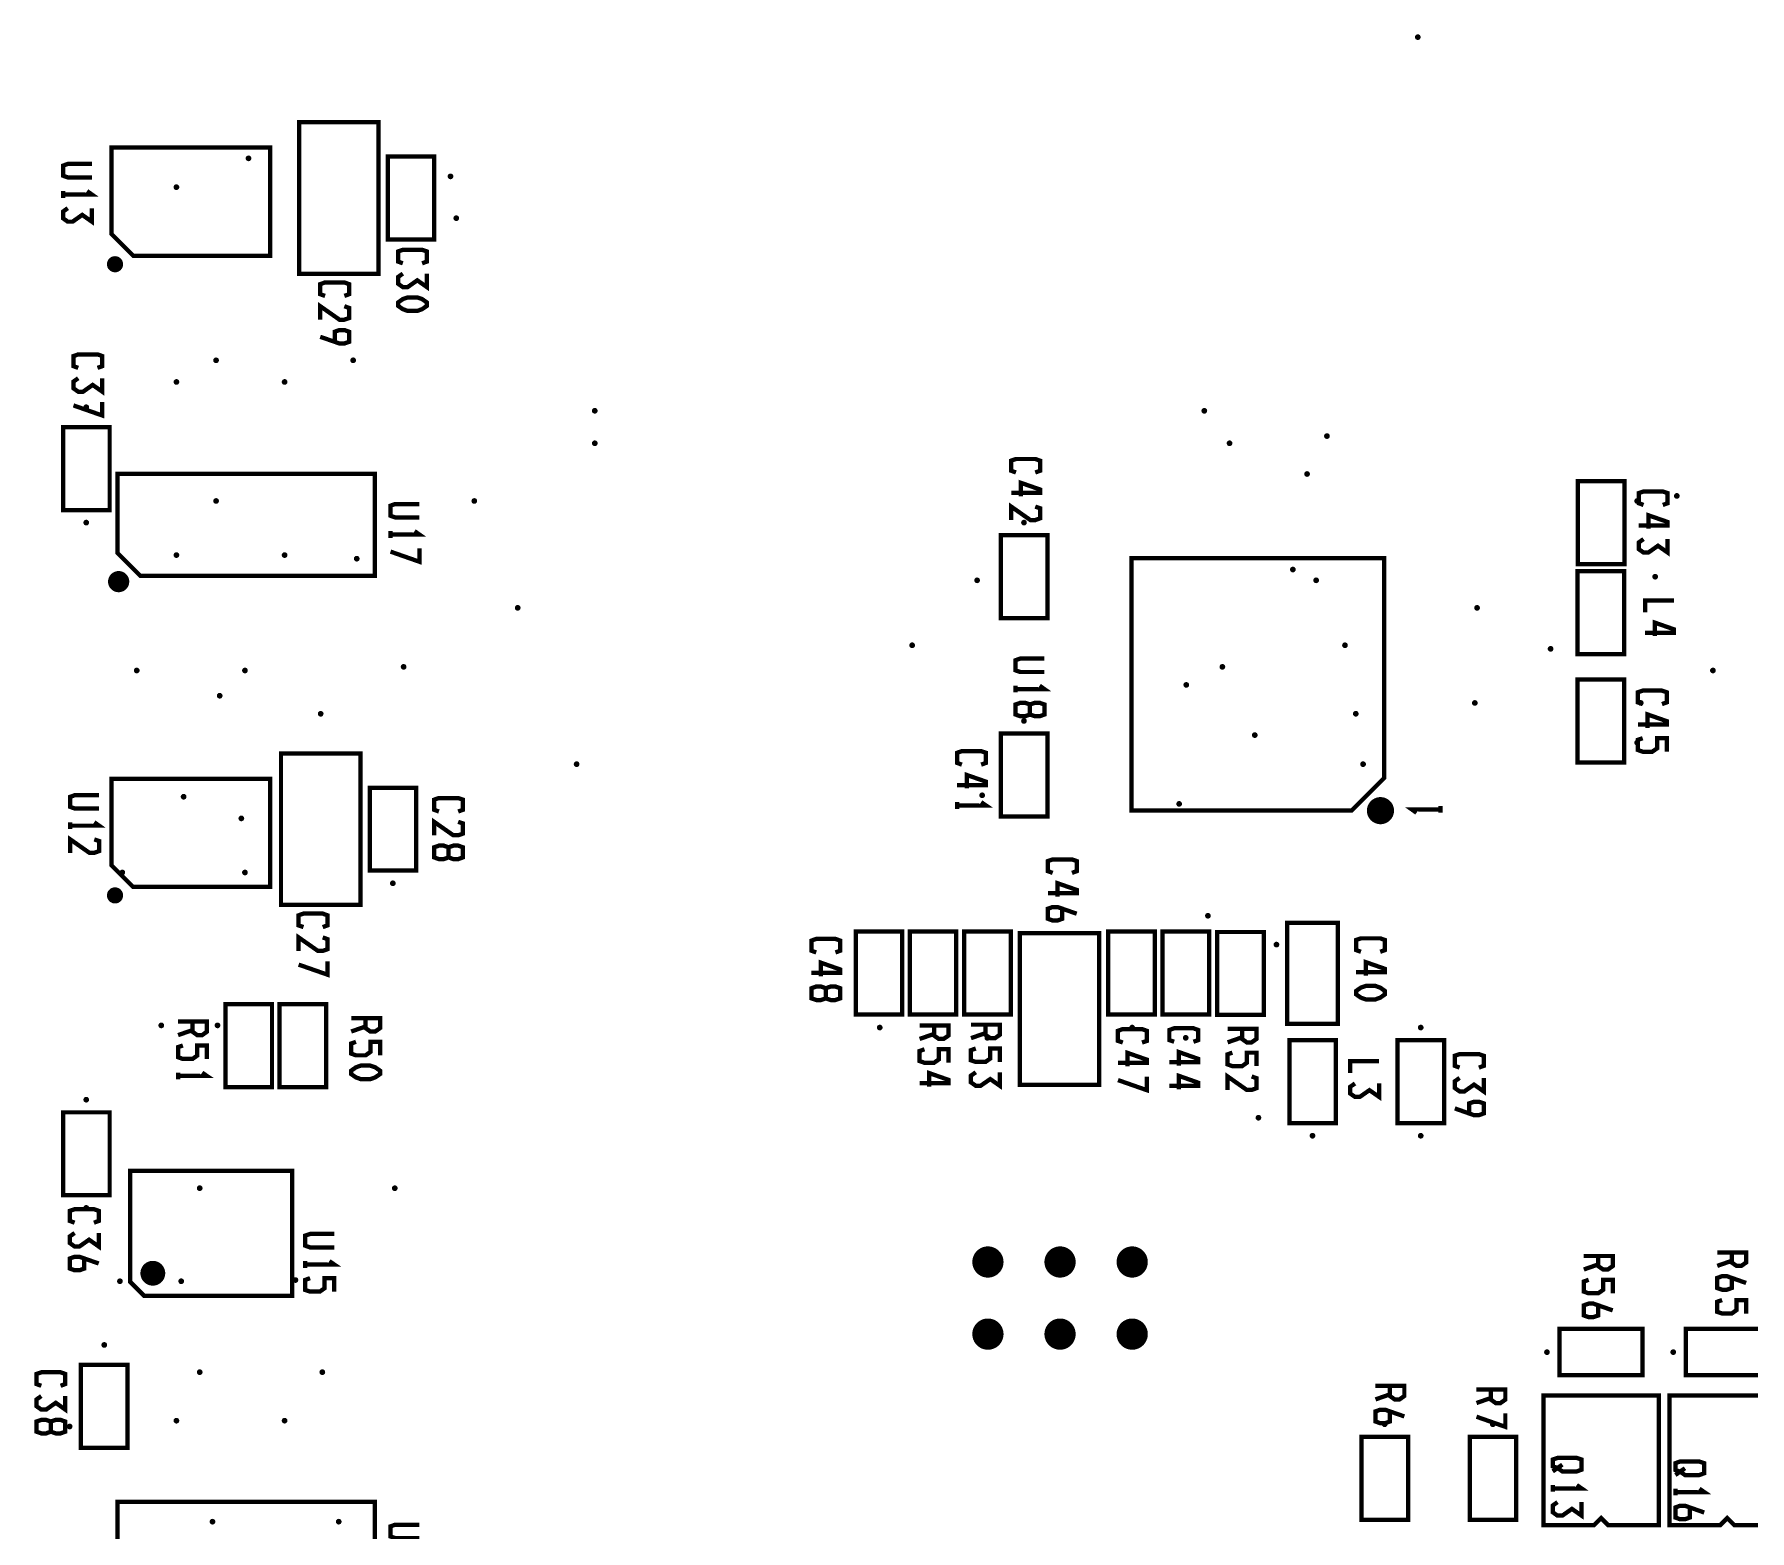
# Model space of a CAD drawing. Extents: x -16 to 352, y -5 to 215.
# Drawn here: x 45.8 to 106.2, y 109.9 to 162.6 of the extents above; entities that cross this region are included whole.
import ezdxf

# ---------------------------------------------------------------- set-up
doc = ezdxf.new("R2010")
doc.units = 0
doc.header["$MEASUREMENT"] = 0
doc.layers.get('0').update_dxf_attribs({"linetype": 'CONTINUOUS'})
doc.layers.add('25-334-0_SST', color=12, linetype='CONTINUOUS')
doc.layers.add('THRUHOLE_TAP', color=15, linetype='CONTINUOUS')

# ---------------------------------------------------------------- blocks, each defined once
blk = doc.blocks.new('ROUND_75')
at = {"const_width": 0.10033}
blk.add_lwpolyline([(-0.050164, 0, 1), (0.050164, 0, 1)], format="xyb", close=True, dxfattribs=at)
blk = doc.blocks.new('ROUND_80')
at = {"const_width": 0.54991}
blk.add_lwpolyline([(-0.274954, 0, 1), (0.274954, 0, 1)], format="xyb", close=True, dxfattribs=at)

msp = doc.modelspace()

# ---------------------------------------------------------------- linework, layer by layer
at = {"layer": '25-334-0_SST', "const_width": 0.152}
for points in [[(57.912, 154.178), (55.118, 154.178), (55.118, 159.512), (57.912, 159.512), (57.912, 154.178)], [(48.514, 155.575), (48.514, 158.623), (54.102, 158.623), (54.102, 154.813), (49.276, 154.813), (48.514, 155.575)], [(59.88, 155.385), (59.88, 158.305), (58.242, 158.305), (58.242, 155.385), (59.88, 155.385)], [(47.823, 157.571), (46.975, 157.571), (46.807, 157.63), (46.807, 157.985), (46.975, 158.044), (47.823, 158.044)], [(46.807, 156.85), (46.807, 157.089)], [(46.807, 156.969), (47.823, 156.969), (47.653, 157.089)], [(46.975, 156.487), (46.807, 156.367), (46.807, 156.131), (46.975, 156.012), (47.145, 156.012), (47.483, 156.251), (47.823, 156.012), (47.823, 156.487)], [(48.763, 154.681), (48.517, 154.681)], [(48.532, 154.691), (48.532, 154.333)], [(48.669, 154.719), (48.669, 154.308)], [(48.806, 154.635), (48.806, 154.389)], [(58.773, 154.546), (58.605, 154.607), (58.605, 154.963), (58.773, 155.021), (59.451, 155.021), (59.621, 154.963), (59.621, 154.607), (59.451, 154.546)], [(48.844, 154.544), (48.433, 154.544)], [(48.819, 154.407), (48.461, 154.407)], [(58.773, 154.183), (58.605, 154.064), (58.605, 153.827), (58.773, 153.708), (58.943, 153.708), (59.281, 153.947), (59.621, 153.708), (59.621, 154.183)], [(56.035, 153.398), (55.865, 153.457), (55.865, 153.812), (56.035, 153.873), (56.713, 153.873), (56.881, 153.812), (56.881, 153.457), (56.713, 153.398)], [(55.865, 152.56), (55.865, 153.035), (56.543, 152.56), (56.713, 152.56), (56.881, 152.618), (56.881, 152.974), (56.713, 153.035)], [(58.605, 153.167), (58.773, 153.286), (58.943, 153.345), (59.281, 153.345), (59.451, 153.286), (59.621, 153.167), (59.621, 153.048), (59.451, 152.931), (59.281, 152.87), (58.943, 152.87), (58.773, 152.931), (58.605, 153.048), (58.605, 153.167)], [(56.373, 151.78), (56.373, 152.136), (56.543, 152.197), (56.713, 152.197), (56.881, 152.136), (56.881, 151.78), (56.713, 151.722), (56.543, 151.722), (55.865, 151.958)], [(47.343, 150.863), (47.175, 150.924), (47.175, 151.28), (47.343, 151.338), (48.021, 151.338), (48.191, 151.28), (48.191, 150.924), (48.021, 150.863)], [(47.343, 150.5), (47.175, 150.381), (47.175, 150.144), (47.343, 150.025), (47.513, 150.025), (47.851, 150.264), (48.191, 150.025), (48.191, 150.5)], [(47.175, 149.542), (48.191, 149.187), (48.191, 149.662)], [(48.45, 145.859), (48.45, 148.78), (46.812, 148.78), (46.812, 145.859), (48.45, 145.859)], [(80.363, 147.18), (80.195, 147.241), (80.195, 147.597), (80.363, 147.655), (81.041, 147.655), (81.211, 147.597), (81.211, 147.241), (81.041, 147.18)], [(48.73, 144.539), (48.73, 144.338), (49.53, 143.538), (57.785, 143.538), (57.785, 147.135), (48.73, 147.135), (48.73, 144.539)], [(80.533, 146.342), (80.533, 146.817), (81.211, 146.581), (81.211, 146.461), (80.195, 146.461)], [(101.79, 143.954), (101.79, 146.875), (100.152, 146.875), (100.152, 143.954), (101.79, 143.954)], [(102.461, 146.037), (102.293, 146.098), (102.293, 146.454), (102.461, 146.512), (103.139, 146.512), (103.309, 146.454), (103.309, 146.098), (103.139, 146.037)], [(59.355, 145.598), (58.506, 145.598), (58.339, 145.656), (58.339, 146.012), (58.506, 146.07), (59.355, 146.07)], [(80.195, 145.504), (80.195, 145.979), (80.871, 145.504), (81.041, 145.504), (81.211, 145.565), (81.211, 145.92), (81.041, 145.979)], [(102.631, 145.199), (102.631, 145.674), (103.309, 145.438), (103.309, 145.318), (102.293, 145.318)], [(58.339, 144.877), (58.339, 145.115)], [(58.339, 144.996), (59.355, 144.996), (59.185, 145.115)], [(81.471, 142.049), (81.471, 144.97), (79.832, 144.97), (79.832, 142.049), (81.471, 142.049)], [(58.339, 144.394), (59.355, 144.038), (59.355, 144.513)], [(102.461, 144.836), (102.293, 144.716), (102.293, 144.48), (102.461, 144.361), (102.631, 144.361), (102.969, 144.6), (103.309, 144.361), (103.309, 144.836)], [(93.325, 136.416), (93.325, 144.163), (84.435, 144.163), (84.435, 135.273), (92.182, 135.273), (93.325, 136.416)], [(100.139, 143.701), (100.139, 140.78), (101.778, 140.78), (101.778, 143.701), (100.139, 143.701)], [(49.058, 143.279), (48.473, 143.279)], [(49.052, 143.416), (48.478, 143.416)], [(48.989, 143.142), (48.542, 143.142)], [(48.971, 143.553), (48.562, 143.553)], [(48.57, 143.561), (48.57, 143.114)], [(48.707, 143.629), (48.707, 143.045)], [(48.844, 143.624), (48.844, 143.05)], [(48.981, 143.54), (48.981, 143.132)], [(102.514, 142.26), (102.514, 142.674), (103.53, 142.674)], [(102.855, 141.422), (102.855, 141.895), (103.53, 141.658), (103.53, 141.539), (102.514, 141.539)], [(81.364, 140.155), (80.518, 140.155), (80.348, 140.213), (80.348, 140.569), (80.518, 140.63), (81.364, 140.63)], [(80.348, 139.436), (80.348, 139.672)], [(80.348, 139.553), (81.364, 139.553), (81.196, 139.672)], [(100.139, 139.891), (100.139, 136.97), (101.778, 136.97), (101.778, 139.891), (100.139, 139.891)], [(102.431, 139.024), (102.26, 139.085), (102.26, 139.441), (102.431, 139.499), (103.109, 139.499), (103.276, 139.441), (103.276, 139.085), (103.109, 139.024)], [(80.856, 138.656), (81.026, 138.598), (81.196, 138.598), (81.364, 138.656), (81.364, 139.012), (81.196, 139.07), (81.026, 139.07), (80.856, 139.012), (80.856, 138.656), (80.688, 138.598), (80.518, 138.598), (80.348, 138.656), (80.348, 139.012), (80.518, 139.07), (80.688, 139.07), (80.856, 139.012)], [(102.601, 138.186), (102.601, 138.661), (103.276, 138.425), (103.276, 138.306), (102.26, 138.306)], [(81.471, 135.065), (81.471, 137.986), (79.832, 137.986), (79.832, 135.065), (81.471, 135.065)], [(102.431, 137.823), (102.26, 137.765), (102.26, 137.409), (102.431, 137.348), (102.768, 137.348), (102.939, 137.467), (102.939, 137.823), (103.276, 137.823), (103.276, 137.348)], [(57.277, 131.953), (54.483, 131.953), (54.483, 137.287), (57.277, 137.287), (57.277, 131.953)], [(78.458, 136.893), (78.29, 136.954), (78.29, 137.31), (78.458, 137.368), (79.136, 137.368), (79.306, 137.31), (79.306, 136.954), (79.136, 136.893)], [(78.628, 136.055), (78.628, 136.53), (79.306, 136.294), (79.306, 136.174), (78.29, 136.174)], [(48.514, 133.35), (48.514, 136.398), (54.102, 136.398), (54.102, 132.588), (49.276, 132.588), (48.514, 133.35)], [(59.245, 133.16), (59.245, 136.081), (57.607, 136.081), (57.607, 133.16), (59.245, 133.16)], [(48.077, 135.346), (47.229, 135.346), (47.061, 135.405), (47.061, 135.76), (47.229, 135.819), (48.077, 135.819)], [(60.043, 135.242), (59.875, 135.303), (59.875, 135.659), (60.043, 135.717), (60.721, 135.717), (60.891, 135.659), (60.891, 135.303), (60.721, 135.242)], [(78.29, 135.336), (78.29, 135.572)], [(78.29, 135.456), (79.306, 135.456), (79.136, 135.572)], [(93.599, 135.247), (92.796, 135.247)], [(93.584, 135.385), (92.812, 135.385)], [(93.513, 135.522), (92.883, 135.522)], [(92.898, 135.539), (92.898, 135.006)], [(93.035, 135.641), (93.035, 134.907)], [(93.309, 135.659), (93.086, 135.659)], [(93.172, 135.674), (93.172, 134.871)], [(93.309, 135.659), (93.309, 134.887)], [(93.447, 135.588), (93.447, 134.958)], [(93.584, 135.385), (93.584, 135.161)], [(95.316, 135.316), (94.3, 135.316), (94.468, 135.197)], [(95.316, 135.435), (95.316, 135.197)], [(47.061, 134.625), (47.061, 134.864)], [(47.061, 134.744), (48.077, 134.744), (47.907, 134.864)], [(59.875, 134.404), (59.875, 134.879), (60.551, 134.404), (60.721, 134.404), (60.891, 134.465), (60.891, 134.821), (60.721, 134.879)], [(93.566, 135.11), (92.832, 135.11)], [(93.464, 134.973), (92.931, 134.973)], [(47.061, 133.787), (47.061, 134.262), (47.737, 133.787), (47.907, 133.787), (48.077, 133.848), (48.077, 134.203), (47.907, 134.262)], [(60.383, 133.627), (60.551, 133.566), (60.721, 133.566), (60.891, 133.627), (60.891, 133.982), (60.721, 134.041), (60.551, 134.041), (60.383, 133.982), (60.383, 133.627), (60.213, 133.566), (60.043, 133.566), (59.875, 133.627), (59.875, 133.982), (60.043, 134.041), (60.213, 134.041), (60.383, 133.982)], [(81.656, 133.081), (81.486, 133.142), (81.486, 133.497), (81.656, 133.556), (82.334, 133.556), (82.502, 133.497), (82.502, 133.142), (82.334, 133.081)], [(48.844, 132.319), (48.433, 132.319)], [(48.763, 132.456), (48.517, 132.456)], [(48.532, 132.466), (48.532, 132.108)], [(48.669, 132.494), (48.669, 132.083)], [(48.806, 132.41), (48.806, 132.164)], [(81.826, 132.243), (81.826, 132.718), (82.502, 132.481), (82.502, 132.362), (81.486, 132.362)], [(48.819, 132.182), (48.461, 132.182)], [(55.273, 131.173), (55.103, 131.232), (55.103, 131.587), (55.273, 131.648), (55.951, 131.648), (56.119, 131.587), (56.119, 131.232), (55.951, 131.173)], [(81.994, 131.821), (81.994, 131.465), (81.826, 131.404), (81.656, 131.404), (81.486, 131.465), (81.486, 131.821), (81.656, 131.879), (81.826, 131.879), (82.502, 131.643)], [(74.719, 131.018), (74.719, 128.097), (76.357, 128.097), (76.357, 131.018), (74.719, 131.018)], [(76.624, 131.018), (76.624, 128.097), (78.262, 128.097), (78.262, 131.018), (76.624, 131.018)], [(80.18, 128.097), (80.18, 131.018), (78.542, 131.018), (78.542, 128.097), (80.18, 128.097)], [(83.609, 131.018), (83.609, 128.097), (85.247, 128.097), (85.247, 131.018), (83.609, 131.018)], [(87.165, 128.097), (87.165, 131.018), (85.527, 131.018), (85.527, 128.097), (87.165, 128.097)], [(89.091, 128.079), (89.091, 131), (87.452, 131), (87.452, 128.079), (89.091, 128.079)], [(91.694, 127.762), (91.694, 131.318), (89.916, 131.318), (89.916, 127.762), (91.694, 127.762)], [(55.103, 130.335), (55.103, 130.81), (55.781, 130.335), (55.951, 130.335), (56.119, 130.393), (56.119, 130.749), (55.951, 130.81)], [(73.33, 130.282), (73.16, 130.34), (73.16, 130.696), (73.33, 130.757), (74.005, 130.757), (74.176, 130.696), (74.176, 130.34), (74.005, 130.282)], [(80.498, 130.955), (83.292, 130.955), (83.292, 125.621), (80.498, 125.621), (80.498, 130.955)], [(92.509, 130.302), (92.339, 130.363), (92.339, 130.719), (92.509, 130.777), (93.188, 130.777), (93.355, 130.719), (93.355, 130.363), (93.188, 130.302)], [(55.103, 129.852), (56.119, 129.497), (56.119, 129.972)], [(73.497, 129.443), (73.497, 129.918), (74.176, 129.68), (74.176, 129.563), (73.16, 129.563)], [(92.68, 129.464), (92.68, 129.939), (93.355, 129.703), (93.355, 129.583), (92.339, 129.583)], [(73.668, 128.664), (73.838, 128.605), (74.005, 128.605), (74.176, 128.664), (74.176, 129.019), (74.005, 129.08), (73.838, 129.08), (73.668, 129.019), (73.668, 128.664), (73.497, 128.605), (73.33, 128.605), (73.16, 128.664), (73.16, 129.019), (73.33, 129.08), (73.497, 129.08), (73.668, 129.019)], [(92.339, 128.923), (92.509, 129.042), (92.68, 129.101), (93.017, 129.101), (93.188, 129.042), (93.355, 128.923), (93.355, 128.803), (93.188, 128.687), (93.017, 128.626), (92.68, 128.626), (92.509, 128.687), (92.339, 128.803), (92.339, 128.923)], [(54.166, 125.54), (54.166, 128.46), (52.527, 128.46), (52.527, 125.54), (54.166, 125.54)], [(56.071, 125.54), (56.071, 128.46), (54.432, 128.46), (54.432, 125.54), (56.071, 125.54)], [(51.366, 127.843), (51.366, 127.488), (51.534, 127.368), (51.704, 127.368), (51.874, 127.488), (51.874, 127.843), (50.858, 127.843)], [(51.366, 127.546), (50.858, 127.368)], [(57.462, 127.97), (57.462, 127.615), (57.63, 127.495), (57.8, 127.495), (57.97, 127.615), (57.97, 127.97), (56.954, 127.97)], [(57.462, 127.673), (56.954, 127.495)], [(77.478, 127.709), (77.478, 127.353), (77.648, 127.234), (77.815, 127.234), (77.986, 127.353), (77.986, 127.709), (76.97, 127.709)], [(77.478, 127.411), (76.97, 127.234)], [(79.286, 127.737), (79.286, 127.381), (79.456, 127.262), (79.626, 127.262), (79.794, 127.381), (79.794, 127.737), (78.778, 127.737)], [(79.286, 127.439), (78.778, 127.262)], [(84.125, 127.107), (83.955, 127.165), (83.955, 127.521), (84.125, 127.582), (84.8, 127.582), (84.971, 127.521), (84.971, 127.165), (84.8, 127.107)], [(85.933, 127.135), (85.763, 127.193), (85.763, 127.549), (85.933, 127.61), (86.611, 127.61), (86.779, 127.549), (86.779, 127.193), (86.611, 127.135)], [(88.323, 127.589), (88.323, 127.234), (88.491, 127.114), (88.661, 127.114), (88.831, 127.234), (88.831, 127.589), (87.815, 127.589)], [(51.026, 127.005), (50.858, 126.947), (50.858, 126.591), (51.026, 126.53), (51.366, 126.53), (51.534, 126.649), (51.534, 127.005), (51.874, 127.005), (51.874, 126.53)], [(57.122, 127.132), (56.954, 127.074), (56.954, 126.718), (57.122, 126.657), (57.462, 126.657), (57.63, 126.776), (57.63, 127.132), (57.97, 127.132), (57.97, 126.657)], [(77.14, 126.87), (76.97, 126.809), (76.97, 126.454), (77.14, 126.395), (77.478, 126.395), (77.648, 126.515), (77.648, 126.87), (77.986, 126.87), (77.986, 126.395)], [(78.948, 126.898), (78.778, 126.837), (78.778, 126.482), (78.948, 126.423), (79.286, 126.423), (79.456, 126.543), (79.456, 126.898), (79.794, 126.898), (79.794, 126.423)], [(84.292, 126.268), (84.292, 126.743), (84.971, 126.505), (84.971, 126.388), (83.955, 126.388)], [(86.103, 126.296), (86.103, 126.771), (86.779, 126.533), (86.779, 126.416), (85.763, 126.416)], [(88.323, 127.292), (87.815, 127.114)], [(91.63, 124.269), (91.63, 127.191), (89.992, 127.191), (89.992, 124.269), (91.63, 124.269)], [(95.441, 124.269), (95.441, 127.191), (93.802, 127.191), (93.802, 124.269), (95.441, 124.269)], [(56.954, 126.116), (57.122, 126.235), (57.292, 126.294), (57.63, 126.294), (57.8, 126.235), (57.97, 126.116), (57.97, 125.997), (57.8, 125.88), (57.63, 125.819), (57.292, 125.819), (57.122, 125.88), (56.954, 125.997), (56.954, 126.116)], [(87.983, 126.751), (87.815, 126.693), (87.815, 126.337), (87.983, 126.276), (88.323, 126.276), (88.491, 126.395), (88.491, 126.751), (88.831, 126.751), (88.831, 126.276)], [(92.133, 126.032), (92.133, 126.446), (93.149, 126.446)], [(95.984, 126.225), (95.816, 126.286), (95.816, 126.642), (95.984, 126.7), (96.662, 126.7), (96.832, 126.642), (96.832, 126.286), (96.662, 126.225)], [(50.858, 125.811), (50.858, 126.047)], [(50.858, 125.931), (51.874, 125.931), (51.704, 126.047)], [(77.307, 125.557), (77.307, 126.032), (77.986, 125.793), (77.986, 125.677), (76.97, 125.677)], [(78.948, 126.06), (78.778, 125.941), (78.778, 125.705), (78.948, 125.585), (79.118, 125.585), (79.456, 125.821), (79.794, 125.585), (79.794, 126.06)], [(83.955, 125.786), (84.971, 125.43), (84.971, 125.905)], [(86.103, 125.458), (86.103, 125.933), (86.779, 125.694), (86.779, 125.578), (85.763, 125.578)], [(87.815, 125.438), (87.815, 125.913), (88.491, 125.438), (88.661, 125.438), (88.831, 125.499), (88.831, 125.854), (88.661, 125.913)], [(92.301, 125.666), (92.133, 125.55), (92.133, 125.311), (92.301, 125.194), (92.471, 125.194), (92.809, 125.43), (93.149, 125.194), (93.149, 125.666)], [(95.984, 125.862), (95.816, 125.743), (95.816, 125.506), (95.984, 125.387), (96.154, 125.387), (96.492, 125.626), (96.832, 125.387), (96.832, 125.862)], [(96.324, 124.61), (96.324, 124.965), (96.492, 125.024), (96.662, 125.024), (96.832, 124.965), (96.832, 124.61), (96.662, 124.549), (96.492, 124.549), (95.816, 124.788)], [(48.45, 121.73), (48.45, 124.65), (46.812, 124.65), (46.812, 121.73), (48.45, 121.73)], [(49.169, 118.684), (49.169, 122.585), (54.877, 122.585), (54.877, 118.184), (49.67, 118.184), (49.169, 118.684)], [(47.216, 120.764), (47.048, 120.825), (47.048, 121.181), (47.216, 121.239), (47.894, 121.239), (48.064, 121.181), (48.064, 120.825), (47.894, 120.764)], [(47.216, 120.401), (47.048, 120.282), (47.048, 120.045), (47.216, 119.926), (47.386, 119.926), (47.724, 120.165), (48.064, 119.926), (48.064, 120.401)], [(56.355, 119.893), (55.507, 119.893), (55.339, 119.954), (55.339, 120.31), (55.507, 120.368), (56.355, 120.368)], [(47.556, 119.504), (47.556, 119.149), (47.386, 119.088), (47.216, 119.088), (47.048, 119.149), (47.048, 119.504), (47.216, 119.563), (47.386, 119.563), (48.064, 119.327)], [(100.866, 119.591), (100.866, 119.235), (101.036, 119.116), (101.204, 119.116), (101.374, 119.235), (101.374, 119.591), (100.358, 119.591)], [(105.565, 119.718), (105.565, 119.362), (105.735, 119.243), (105.903, 119.243), (106.073, 119.362), (106.073, 119.718), (105.057, 119.718)], [(50.33, 118.999), (49.609, 118.999)], [(50.297, 119.136), (49.642, 119.136)], [(49.71, 119.235), (49.71, 118.732)], [(50.185, 119.273), (49.754, 119.273)], [(49.847, 119.324), (49.847, 118.643)], [(49.985, 119.344), (49.985, 118.623)], [(50.122, 119.311), (50.122, 118.656)], [(50.259, 119.2), (50.259, 118.768)], [(55.339, 119.174), (55.339, 119.41)], [(55.339, 119.294), (56.355, 119.294), (56.185, 119.41)], [(100.866, 119.294), (100.358, 119.116)], [(105.565, 119.421), (105.057, 119.243)], [(50.31, 118.862), (49.629, 118.862)], [(50.221, 118.725), (49.718, 118.725)], [(55.507, 118.811), (55.339, 118.75), (55.339, 118.394), (55.507, 118.336), (55.847, 118.336), (56.015, 118.455), (56.015, 118.811), (56.355, 118.811), (56.355, 118.336)], [(100.528, 118.753), (100.358, 118.692), (100.358, 118.336), (100.528, 118.278), (100.866, 118.278), (101.036, 118.397), (101.036, 118.753), (101.374, 118.753), (101.374, 118.278)], [(105.565, 118.819), (105.565, 118.463), (105.395, 118.405), (105.227, 118.405), (105.057, 118.463), (105.057, 118.819), (105.227, 118.88), (105.395, 118.88), (106.073, 118.641)], [(100.866, 117.853), (100.866, 117.498), (100.696, 117.439), (100.528, 117.439), (100.358, 117.498), (100.358, 117.853), (100.528, 117.914), (100.696, 117.914), (101.374, 117.676)], [(105.227, 118.041), (105.057, 117.98), (105.057, 117.625), (105.227, 117.566), (105.565, 117.566), (105.735, 117.686), (105.735, 118.041), (106.073, 118.041), (106.073, 117.566)], [(102.425, 117.031), (99.504, 117.031), (99.504, 115.392), (102.425, 115.392), (102.425, 117.031)], [(106.871, 117.031), (103.95, 117.031), (103.95, 115.392), (106.871, 115.392), (106.871, 117.031)], [(46.043, 115.021), (45.872, 115.082), (45.872, 115.438), (46.043, 115.496), (46.721, 115.496), (46.888, 115.438), (46.888, 115.082), (46.721, 115.021)], [(47.434, 115.76), (47.434, 112.84), (49.073, 112.84), (49.073, 115.76), (47.434, 115.76)], [(93.53, 115.016), (93.53, 114.661), (93.698, 114.541), (93.868, 114.541), (94.038, 114.661), (94.038, 115.016), (93.022, 115.016)], [(93.53, 114.719), (93.022, 114.541)], [(97.086, 114.889), (97.086, 114.534), (97.254, 114.414), (97.424, 114.414), (97.594, 114.534), (97.594, 114.889), (96.578, 114.889)], [(46.043, 114.658), (45.872, 114.539), (45.872, 114.303), (46.043, 114.183), (46.213, 114.183), (46.551, 114.422), (46.888, 114.183), (46.888, 114.658)], [(93.53, 114.12), (93.53, 113.764), (93.36, 113.703), (93.19, 113.703), (93.022, 113.764), (93.022, 114.12), (93.19, 114.178), (93.36, 114.178), (94.038, 113.942)], [(97.086, 114.592), (96.578, 114.414)], [(102.997, 114.681), (98.933, 114.681), (98.933, 110.109), (100.711, 110.109), (100.965, 110.363), (101.219, 110.109), (102.997, 110.109), (102.997, 114.681)], [(107.442, 114.681), (103.378, 114.681), (103.378, 110.109), (105.156, 110.109), (105.41, 110.363), (105.664, 110.109), (107.442, 110.109), (107.442, 114.681)], [(46.38, 113.406), (46.551, 113.345), (46.721, 113.345), (46.888, 113.406), (46.888, 113.762), (46.721, 113.82), (46.551, 113.82), (46.38, 113.762), (46.38, 113.406), (46.213, 113.345), (46.043, 113.345), (45.872, 113.406), (45.872, 113.762), (46.043, 113.82), (46.213, 113.82), (46.38, 113.762)], [(96.578, 113.932), (97.594, 113.576), (97.594, 114.051)], [(94.171, 110.299), (94.171, 113.221), (92.532, 113.221), (92.532, 110.299), (94.171, 110.299)], [(97.981, 110.299), (97.981, 113.221), (96.342, 113.221), (96.342, 110.299), (97.981, 110.299)], [(99.431, 112.481), (99.263, 112.423), (99.263, 112.184), (99.431, 112.126), (99.601, 112.006), (100.109, 112.006), (100.279, 112.067), (100.279, 112.423), (100.109, 112.481), (99.431, 112.481)], [(103.749, 112.354), (103.581, 112.296), (103.581, 112.057), (103.749, 111.999), (103.919, 111.879), (104.427, 111.879), (104.597, 111.94), (104.597, 112.296), (104.427, 112.354), (103.749, 112.354)], [(99.601, 112.245), (99.263, 112.006)], [(103.919, 112.118), (103.581, 111.879)], [(99.263, 111.288), (99.263, 111.524)], [(99.263, 111.407), (100.279, 111.407), (100.109, 111.524)], [(103.581, 111.161), (103.581, 111.397)], [(103.581, 111.28), (104.597, 111.28), (104.427, 111.397)], [(48.73, 108.344), (48.73, 108.143), (49.53, 107.343), (57.785, 107.343), (57.785, 110.94), (48.73, 110.94), (48.73, 108.344)], [(99.431, 110.924), (99.263, 110.805), (99.263, 110.569), (99.431, 110.449), (99.601, 110.449), (99.939, 110.686), (100.279, 110.449), (100.279, 110.924)], [(104.089, 110.736), (104.089, 110.381), (103.919, 110.322), (103.749, 110.322), (103.581, 110.381), (103.581, 110.736), (103.749, 110.797), (103.919, 110.797), (104.597, 110.559)], [(59.355, 109.657), (58.506, 109.657), (58.339, 109.715), (58.339, 110.071), (58.506, 110.129), (59.355, 110.129)]]:
    msp.add_lwpolyline(points, dxfattribs=at)
for points in [[(48.638, 154.722, 0.414214), (48.43, 154.513)], [(48.847, 154.513, 0.414214), (48.638, 154.722)], [(48.43, 154.513, 0.414214), (48.638, 154.305)], [(48.638, 154.305, 0.414214), (48.847, 154.513)], [(48.765, 143.634, 0.414214), (48.468, 143.337)], [(48.468, 143.337, 0.414214), (48.765, 143.04)], [(49.063, 143.337, 0.414214), (48.765, 143.634)], [(48.765, 143.04, 0.414214), (49.063, 143.337)], [(93.198, 135.674, 0.414214), (92.796, 135.273)], [(92.796, 135.273, 0.414214), (93.198, 134.871)], [(93.599, 135.273, 0.414214), (93.198, 135.674)], [(93.198, 134.871, 0.414214), (93.599, 135.273)], [(48.638, 132.497, 0.414214), (48.43, 132.288)], [(48.43, 132.288, 0.414214), (48.638, 132.08)], [(48.847, 132.288, 0.414214), (48.638, 132.497)], [(48.638, 132.08, 0.414214), (48.847, 132.288)], [(49.969, 119.344, 0.414214), (49.609, 118.984)], [(49.609, 118.984, 0.414214), (49.969, 118.623)], [(50.33, 118.984, 0.414214), (49.969, 119.344)], [(49.969, 118.623, 0.414214), (50.33, 118.984)]]:
    msp.add_lwpolyline(points, format="xyb", dxfattribs=at)

# ---------------------------------------------------------------- block references
at = {"layer": 'THRUHOLE_TAP'}
for name, p in [('ROUND_75', (94.513, 162.509)), ('ROUND_75', (53.34, 158.242)), ('ROUND_75', (60.452, 157.607)), ('ROUND_75', (50.8, 157.226)), ('ROUND_75', (60.655, 156.134)), ('ROUND_75', (52.197, 151.13)), ('ROUND_75', (57.023, 151.13)), ('ROUND_75', (50.8, 150.368)), ('ROUND_75', (54.61, 150.368)), ('ROUND_75', (47.625, 149.479)), ('ROUND_75', (65.532, 149.352)), ('ROUND_75', (86.995, 149.352)), ('ROUND_75', (65.532, 148.209)), ('ROUND_75', (87.884, 148.209)), ('ROUND_75', (91.313, 148.463)), ('ROUND_75', (90.612, 147.127)), ('ROUND_75', (52.197, 146.177)), ('ROUND_75', (61.29, 146.177)), ('ROUND_75', (102.235, 146.177)), ('ROUND_75', (103.632, 146.355)), ('ROUND_75', (47.625, 145.415)), ('ROUND_75', (80.645, 145.415)), ('ROUND_75', (50.8, 144.272)), ('ROUND_75', (54.61, 144.272)), ('ROUND_75', (57.15, 144.145)), ('ROUND_75', (90.112, 143.764)), ('ROUND_75', (78.994, 143.383)), ('ROUND_75', (90.932, 143.383)), ('ROUND_75', (102.87, 143.51)), ('ROUND_75', (62.817, 142.413)), ('ROUND_75', (96.599, 142.413)), ('ROUND_75', (76.708, 141.097)), ('ROUND_75', (91.948, 141.097)), ('ROUND_75', (99.187, 140.97)), ('ROUND_75', (49.403, 140.208)), ('ROUND_75', (53.213, 140.208)), ('ROUND_75', (58.801, 140.335)), ('ROUND_75', (87.63, 140.335)), ('ROUND_75', (104.902, 140.208)), ('ROUND_75', (86.36, 139.7)), ('ROUND_75', (52.324, 139.319)), ('ROUND_75', (96.52, 139.065)), ('ROUND_75', (102.362, 139.065)), ('ROUND_75', (55.88, 138.684)), ('ROUND_75', (80.645, 138.43)), ('ROUND_75', (92.329, 138.684)), ('ROUND_75', (88.773, 137.932)), ('ROUND_75', (102.235, 137.668)), ('ROUND_75', (64.892, 136.909)), ('ROUND_75', (92.586, 136.909)), ('ROUND_75', (79.172, 135.814)), ('ROUND_75', (51.054, 135.763)), ('ROUND_75', (86.109, 135.512)), ('ROUND_75', (53.086, 135.001)), ('ROUND_75', (48.895, 133.096)), ('ROUND_75', (53.213, 133.096)), ('ROUND_75', (58.42, 132.715)), ('ROUND_75', (87.122, 131.572)), ('ROUND_75', (89.535, 130.556)), ('ROUND_75', (50.267, 127.711)), ('ROUND_75', (52.248, 127.711)), ('ROUND_75', (75.565, 127.635)), ('ROUND_75', (84.455, 127.635)), ('ROUND_75', (94.615, 127.635)), ('ROUND_75', (79.355, 127.272)), ('ROUND_75', (86.34, 127.272)), ('ROUND_75', (47.625, 125.095)), ('ROUND_75', (88.9, 124.46)), ('ROUND_75', (90.805, 123.825)), ('ROUND_75', (94.615, 123.825)), ('ROUND_75', (51.62, 121.978)), ('ROUND_75', (58.489, 121.978)), ('ROUND_75', (47.625, 121.285)), ('ROUND_80', (79.375, 119.38)), ('ROUND_80', (81.915, 119.38)), ('ROUND_80', (84.455, 119.38)), ('ROUND_75', (48.811, 118.702)), ('ROUND_75', (50.97, 118.702)), ('ROUND_75', (54.991, 118.745)), ('ROUND_80', (79.375, 116.84)), ('ROUND_80', (81.915, 116.84)), ('ROUND_80', (84.455, 116.84)), ('ROUND_75', (48.26, 116.459)), ('ROUND_75', (99.06, 116.205)), ('ROUND_75', (103.505, 116.205)), ('ROUND_75', (51.62, 115.501)), ('ROUND_75', (55.938, 115.501)), ('ROUND_75', (47.041, 113.589)), ('ROUND_75', (50.8, 113.792)), ('ROUND_75', (54.61, 113.792)), ('ROUND_75', (93.345, 113.665)), ('ROUND_75', (97.155, 113.665)), ('ROUND_75', (52.07, 110.236)), ('ROUND_75', (56.515, 110.236))]:
    msp.add_blockref(name, p, dxfattribs=at)

doc.saveas('drawing.dxf')
